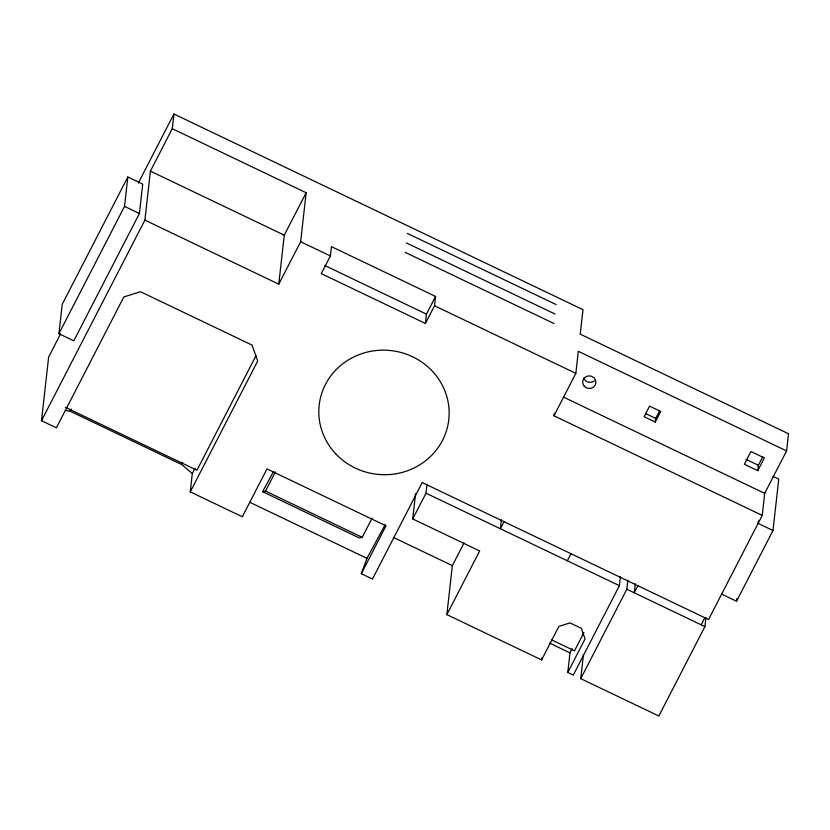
<?xml version="1.0" encoding="UTF-8"?>
<svg xmlns="http://www.w3.org/2000/svg" width="830" height="830" viewBox="0 0 830 830"><rect width="100%" height="100%" fill="white"/><g stroke="black" fill="none" stroke-linecap="round" stroke-linejoin="round"><path stroke-width="1.25" d="M138.288 183.108L173.916 114.001L582.992 309.663L580.243 334.158L788.5 433.768L786.581 450.918L764.7 493.362L762.231 515.399L708.561 619.522L422.211 482.552L372.483 579.029L361.32 573.696L385.992 525.836L266.99 468.919L242.319 516.779L190.257 491.868L257.705 361.019L252.019 345.073L140.446 291.704L123.826 296.974L56.378 427.834L41.5 420.717L48.638 357.035L60.517 334.002M58.92 333.702L62.219 304.309L127.841 176.987L142.719 184.104L139.419 213.497L73.797 340.819L58.92 333.702L124.542 206.38L127.841 176.987M41.5 420.717L144.897 220.116L150.386 171.136L172.267 128.692L173.916 114.001M190.257 491.868L192.311 473.505L195.05 468.193M144.897 220.116L278.776 284.161L284.265 235.17L306.146 192.736L172.267 128.692M278.776 284.161L300.647 241.717L306.146 192.736M330.402 255.951L331.44 246.635L435.574 296.445L434.526 305.751L425.417 323.441L321.283 273.63L330.402 255.951L300.647 241.717M425.417 323.441L426.454 314.134L435.574 296.445M620.384 576.767L619.388 585.679L573.302 675.091L567.793 672.456L585.077 638.924L581.291 628.3L569.982 622.894L558.901 626.401L541.616 659.933L446.862 614.605L479.667 550.954L412.728 518.926L415.56 493.736M412.728 518.926L425.998 493.186L427.004 484.264M446.862 614.605L452.35 565.624L464.074 542.893M501.393 519.756L500.376 528.762L504.028 521.686M762.231 515.399L553.973 415.788L554.243 413.34M541.616 659.933L541.876 657.619M553.973 415.788L575.844 373.344L578.323 351.308L786.581 450.918M567.793 672.456L569.992 652.857L572.181 648.614M705.915 617.676L704.919 626.598L658.833 716L580.741 678.65L583.449 654.445M580.741 678.65L626.826 589.238L627.822 580.326M635.272 583.791L634.255 592.796L637.907 585.721M655.254 422.055L660.732 411.441L649.568 406.109L644.101 416.712L655.254 422.055L655.669 418.382L659.497 410.954M721.654 594.124L736.532 601.242L736.812 598.669M757.769 470.662L764.326 457.932L750.942 451.52L744.375 464.261L757.769 470.662L758.371 465.267L762.749 456.78M758.402 520.825L758.112 523.398L772.989 530.505L736.532 601.242M772.989 530.505L778.758 479.076L773.031 476.337M361.32 573.696L366.964 558.331L385.172 524.726M65.373 410.466L70 411.13L71.1 409.003M192.311 473.505L181.573 464.489L182.662 462.372M255.982 355.717L196.959 470.237L65.404 407.312M273.558 471.44L262.591 491.682L265.517 491.09L275.404 471.897M262.591 491.682L359.286 537.933L362.202 537.342L372.099 518.138M567.315 560.779L570.967 553.703M583.957 632.491L574.505 650.824L551.732 639.93M701.194 624.814L704.846 617.738M407.374 233.406L556.131 304.569M406.316 242.9L555.073 314.051M405.248 252.393L554.004 323.544M434.526 305.751L575.844 373.344M150.386 171.136L284.265 235.17M746.097 459.405L758.371 465.267M645.626 413.579L655.669 418.382M324.644 265.434L426.454 314.134M563.425 397.082L764.7 493.362M124.542 206.38L139.419 213.497M425.998 493.186L619.388 585.679M626.826 589.238L704.919 626.598M393.42 537.435L452.35 565.624M265.517 491.09L362.202 537.342M70 411.13L181.573 464.489M549.502 643.063L569.992 652.857M249.706 502.243L366.964 558.331M594.353 380.866A6.63 6.329 6.4 0 1 583.708 378.055M336.233 454.352A65.207 62.25 6.4 0 0 446.26 431.372A65.207 62.25 6.4 0 0 369.443 351.578A65.207 62.25 6.4 0 0 336.233 454.352M583.791 385.67A6.63 6.329 6.4 0 0 595.235 385.037A6.63 6.329 6.4 0 0 588.833 375.865A6.63 6.329 6.4 0 0 583.791 385.67"/></g></svg>
